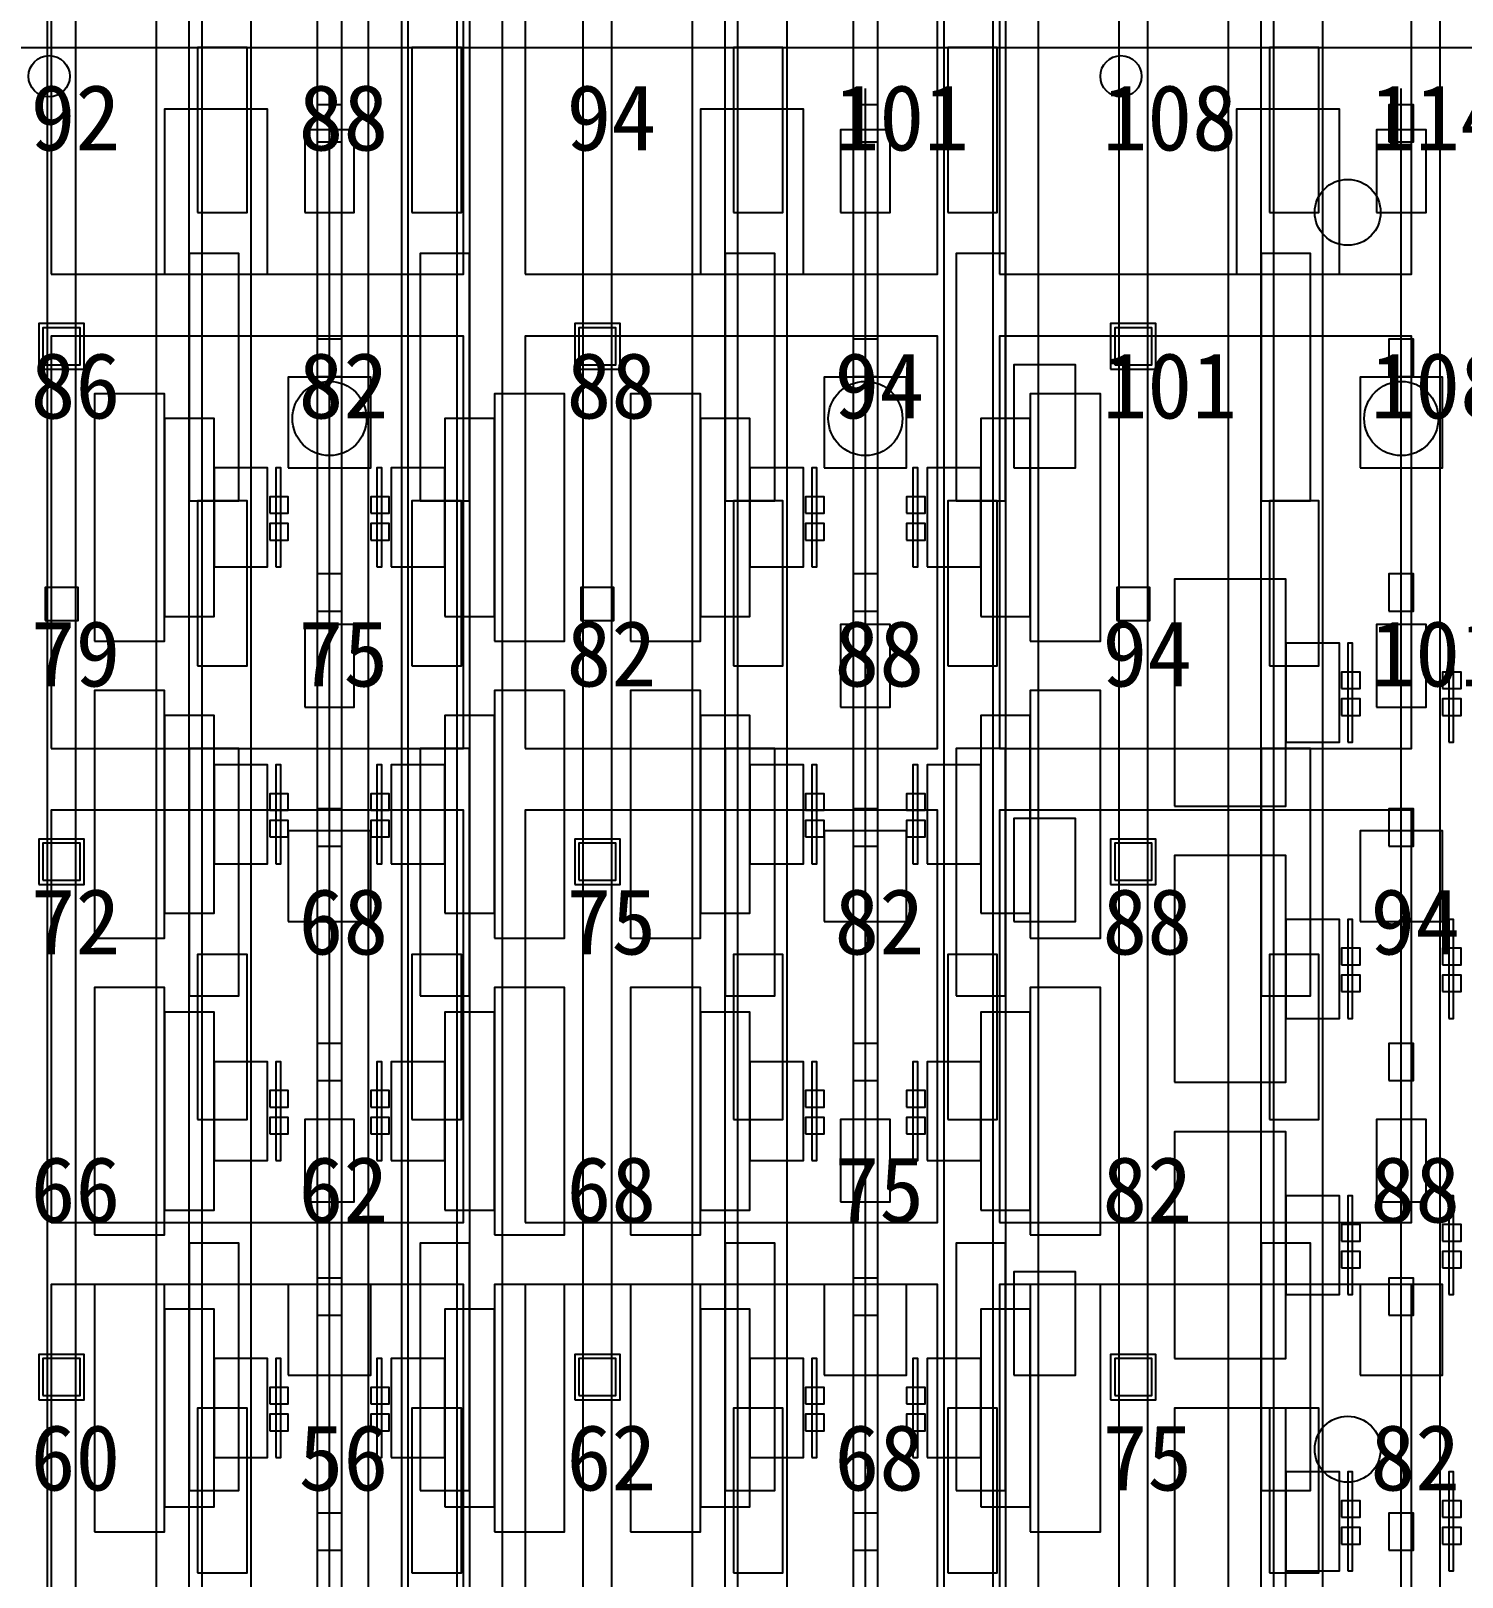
# Model space of a CAD drawing. Header units: metres. Extents: x -1640 to 1560, y -268 to 2338.
# Drawn here: x 171.01 to 205.72, y 1344.9 to 1382.4 of the extents above; entities that cross this region are included whole.
import ezdxf

# ---------------------------------------------------------------- set-up
doc = ezdxf.new("R2010")
doc.units = ezdxf.units.M
for name, color, linetype in [('1F_CHL', 4, 'Continuous'), ('1F_PUMP', 2, 'Continuous'), ('1F_SCR', 3, 'Continuous'), ('1F_STRUCT_COLUMN', 8, 'Continuous'), ('2F_CSF_LATERAL_RACK_CONCEPT', 9, 'Continuous'), ('2F_RFG', 5, 'Continuous'), ('2F_STRUCT_COLUMN', 8, 'Continuous'), ('2F_VMB', 6, 'Continuous'), ('3F_CLEANROOM_OVERHEAD_PIPE_DUCT_CONCEPT', 9, 'Continuous'), ('3F_CMP', 5, 'Continuous'), ('3F_EHS_EGRESS_DIST_M', 2, 'Continuous'), ('3F_EHS_EXTINGUISHER_HYDRANT_CABINET_CONCEPT', 1, 'Continuous'), ('3F_EHS_GAS_DETECTOR', 6, 'Continuous'), ('3F_EHS_SAFETY_SHOWER_EYEWASH_CONCEPT', 3, 'Continuous'), ('3F_ETCH', 2, 'Continuous'), ('3F_FOUP', 5, 'Continuous'), ('3F_OHT', 9, 'Continuous'), ('3F_OHTV', 1, 'Continuous'), ('3F_STK', 3, 'Continuous'), ('3F_STRUCT_COLUMN', 8, 'Continuous'), ('3F_TBAR', 6, 'Continuous'), ('4F_FFU', 1, 'Continuous'), ('4F_STRUCT_PLENUM_TRUSS_CONCEPT', 9, 'Continuous'), ('5F_CHL', 4, 'Continuous'), ('5F_PUMP', 2, 'Continuous'), ('5F_SCR', 3, 'Continuous'), ('5F_STRUCT_COLUMN', 8, 'Continuous'), ('6F_CSF_LATERAL_RACK_CONCEPT', 9, 'Continuous'), ('6F_RFG', 5, 'Continuous'), ('6F_STRUCT_COLUMN', 8, 'Continuous'), ('6F_VMB', 6, 'Continuous'), ('7F_CLEANROOM_OVERHEAD_PIPE_DUCT_CONCEPT', 9, 'Continuous'), ('7F_CMP', 5, 'Continuous'), ('7F_EHS_EGRESS_DIST_M', 2, 'Continuous'), ('7F_EHS_EXTINGUISHER_HYDRANT_CABINET_CONCEPT', 1, 'Continuous'), ('7F_EHS_GAS_DETECTOR', 6, 'Continuous'), ('7F_EHS_SAFETY_SHOWER_EYEWASH_CONCEPT', 3, 'Continuous'), ('7F_ETCH', 2, 'Continuous'), ('7F_FOUP', 5, 'Continuous'), ('7F_OHT', 9, 'Continuous'), ('7F_OHTV', 1, 'Continuous'), ('7F_STK', 3, 'Continuous'), ('7F_STRUCT_COLUMN', 8, 'Continuous'), ('7F_TBAR', 6, 'Continuous'), ('8F_FFU', 1, 'Continuous'), ('8F_STRUCT_PLENUM_TRUSS_CONCEPT', 9, 'Continuous'), ('EHS_TREATED_EXHAUST', 30, 'Continuous'), ('UTIL_PCW.R_CONCEPT', 1, 'Continuous'), ('UTIL_PCW.S_CONCEPT', 6, 'Continuous')]:
    doc.layers.add(name, color=color, linetype=linetype)

msp = doc.modelspace()

# ---------------------------------------------------------------- linework, layer by layer
at = {"layer": '1F_CHL'}
for points in [[(194.85, 1371.8), (196.35, 1371.8), (196.35, 1374.3), (194.85, 1374.3)], [(194.85, 1360.8), (196.35, 1360.8), (196.35, 1363.3), (194.85, 1363.3)], [(194.85, 1349.8), (196.35, 1349.8), (196.35, 1352.3), (194.85, 1352.3)]]:
    msp.add_lwpolyline(points, close=True, dxfattribs=at)
at = {"layer": '1F_PUMP'}
for points in [[(175.05, 1378), (176.25, 1378), (176.25, 1382), (175.05, 1382)], [(180.25, 1378), (181.45, 1378), (181.45, 1382), (180.25, 1382)], [(188.05, 1378), (189.25, 1378), (189.25, 1382), (188.05, 1382)], [(193.25, 1378), (194.45, 1378), (194.45, 1382), (193.25, 1382)], [(201.05, 1378), (202.25, 1378), (202.25, 1382), (201.05, 1382)], [(175.05, 1367), (176.25, 1367), (176.25, 1371), (175.05, 1371)], [(180.25, 1367), (181.45, 1367), (181.45, 1371), (180.25, 1371)], [(188.05, 1367), (189.25, 1367), (189.25, 1371), (188.05, 1371)], [(193.25, 1367), (194.45, 1367), (194.45, 1371), (193.25, 1371)], [(201.05, 1367), (202.25, 1367), (202.25, 1371), (201.05, 1371)], [(175.05, 1356), (176.25, 1356), (176.25, 1360), (175.05, 1360)], [(180.25, 1356), (181.45, 1356), (181.45, 1360), (180.25, 1360)], [(188.05, 1356), (189.25, 1356), (189.25, 1360), (188.05, 1360)], [(193.25, 1356), (194.45, 1356), (194.45, 1360), (193.25, 1360)], [(201.05, 1356), (202.25, 1356), (202.25, 1360), (201.05, 1360)], [(175.05, 1345), (176.25, 1345), (176.25, 1349), (175.05, 1349)], [(180.25, 1345), (181.45, 1345), (181.45, 1349), (180.25, 1349)], [(188.05, 1345), (189.25, 1345), (189.25, 1349), (188.05, 1349)], [(193.25, 1345), (194.45, 1345), (194.45, 1349), (193.25, 1349)], [(201.05, 1345), (202.25, 1345), (202.25, 1349), (201.05, 1349)]]:
    msp.add_lwpolyline(points, close=True, dxfattribs=at)
at = {"layer": '1F_SCR'}
for points in [[(177.25, 1371.8), (179.25, 1371.8), (179.25, 1374), (177.25, 1374)], [(190.25, 1371.8), (192.25, 1371.8), (192.25, 1374), (190.25, 1374)], [(203.25, 1371.8), (205.25, 1371.8), (205.25, 1374), (203.25, 1374)], [(177.25, 1360.8), (179.25, 1360.8), (179.25, 1363), (177.25, 1363)], [(190.25, 1360.8), (192.25, 1360.8), (192.25, 1363), (190.25, 1363)], [(203.25, 1360.8), (205.25, 1360.8), (205.25, 1363), (203.25, 1363)], [(177.25, 1349.8), (179.25, 1349.8), (179.25, 1352), (177.25, 1352)], [(190.25, 1349.8), (192.25, 1349.8), (192.25, 1352), (190.25, 1352)], [(203.25, 1349.8), (205.25, 1349.8), (205.25, 1352), (203.25, 1352)]]:
    msp.add_lwpolyline(points, close=True, dxfattribs=at)
at = {"layer": '1F_STRUCT_COLUMN'}
for points in [[(171.2, 1374.2), (172.3, 1374.2), (172.3, 1375.3), (171.2, 1375.3)], [(184.2, 1374.2), (185.3, 1374.2), (185.3, 1375.3), (184.2, 1375.3)], [(197.2, 1374.2), (198.3, 1374.2), (198.3, 1375.3), (197.2, 1375.3)], [(171.2, 1361.7), (172.3, 1361.7), (172.3, 1362.8), (171.2, 1362.8)], [(184.2, 1361.7), (185.3, 1361.7), (185.3, 1362.8), (184.2, 1362.8)], [(197.2, 1361.7), (198.3, 1361.7), (198.3, 1362.8), (197.2, 1362.8)], [(171.2, 1349.2), (172.3, 1349.2), (172.3, 1350.3), (171.2, 1350.3)], [(184.2, 1349.2), (185.3, 1349.2), (185.3, 1350.3), (184.2, 1350.3)], [(197.2, 1349.2), (198.3, 1349.2), (198.3, 1350.3), (197.2, 1350.3)]]:
    msp.add_lwpolyline(points, close=True, dxfattribs=at)
at = {"layer": '2F_CSF_LATERAL_RACK_CONCEPT'}
for points in [[(174.05, 1310), (174.85, 1310), (174.85, 1460), (174.05, 1460)], [(181.65, 1310), (182.45, 1310), (182.45, 1460), (181.65, 1460)], [(187.05, 1310), (187.85, 1310), (187.85, 1460), (187.05, 1460)], [(194.65, 1310), (195.45, 1310), (195.45, 1460), (194.65, 1460)], [(200.05, 1310), (200.85, 1310), (200.85, 1460), (200.05, 1460)]]:
    msp.add_lwpolyline(points, close=True, dxfattribs=at)
at = {"layer": '2F_RFG'}
for points in [[(174.85, 1371), (176.05, 1371), (176.05, 1377), (174.85, 1377)], [(180.45, 1371), (181.65, 1371), (181.65, 1377), (180.45, 1377)], [(187.85, 1371), (189.05, 1371), (189.05, 1377), (187.85, 1377)], [(193.45, 1371), (194.65, 1371), (194.65, 1377), (193.45, 1377)], [(200.85, 1371), (202.05, 1371), (202.05, 1377), (200.85, 1377)], [(174.85, 1359), (176.05, 1359), (176.05, 1365), (174.85, 1365)], [(180.45, 1359), (181.65, 1359), (181.65, 1365), (180.45, 1365)], [(187.85, 1359), (189.05, 1359), (189.05, 1365), (187.85, 1365)], [(193.45, 1359), (194.65, 1359), (194.65, 1365), (193.45, 1365)], [(200.85, 1359), (202.05, 1359), (202.05, 1365), (200.85, 1365)], [(174.85, 1347), (176.05, 1347), (176.05, 1353), (174.85, 1353)], [(180.45, 1347), (181.65, 1347), (181.65, 1353), (180.45, 1353)], [(187.85, 1347), (189.05, 1347), (189.05, 1353), (187.85, 1353)], [(193.45, 1347), (194.65, 1347), (194.65, 1353), (193.45, 1353)], [(200.85, 1347), (202.05, 1347), (202.05, 1353), (200.85, 1353)]]:
    msp.add_lwpolyline(points, close=True, dxfattribs=at)
at = {"layer": '2F_STRUCT_COLUMN'}
for points in [[(171.3, 1374.3), (172.2, 1374.3), (172.2, 1375.2), (171.3, 1375.2)], [(184.3, 1374.3), (185.2, 1374.3), (185.2, 1375.2), (184.3, 1375.2)], [(197.3, 1374.3), (198.2, 1374.3), (198.2, 1375.2), (197.3, 1375.2)], [(171.3, 1361.8), (172.2, 1361.8), (172.2, 1362.7), (171.3, 1362.7)], [(184.3, 1361.8), (185.2, 1361.8), (185.2, 1362.7), (184.3, 1362.7)], [(197.3, 1361.8), (198.2, 1361.8), (198.2, 1362.7), (197.3, 1362.7)], [(171.3, 1349.3), (172.2, 1349.3), (172.2, 1350.2), (171.3, 1350.2)], [(184.3, 1349.3), (185.2, 1349.3), (185.2, 1350.2), (184.3, 1350.2)], [(197.3, 1349.3), (198.2, 1349.3), (198.2, 1350.2), (197.3, 1350.2)]]:
    msp.add_lwpolyline(points, close=True, dxfattribs=at)
at = {"layer": '2F_VMB'}
for points in [[(177.65, 1378), (178.85, 1378), (178.85, 1380), (177.65, 1380)], [(190.65, 1378), (191.85, 1378), (191.85, 1380), (190.65, 1380)], [(203.65, 1378), (204.85, 1378), (204.85, 1380), (203.65, 1380)], [(177.65, 1366), (178.85, 1366), (178.85, 1368), (177.65, 1368)], [(190.65, 1366), (191.85, 1366), (191.85, 1368), (190.65, 1368)], [(203.65, 1366), (204.85, 1366), (204.85, 1368), (203.65, 1368)], [(177.65, 1354), (178.85, 1354), (178.85, 1356), (177.65, 1356)], [(190.65, 1354), (191.85, 1354), (191.85, 1356), (190.65, 1356)], [(203.65, 1354), (204.85, 1354), (204.85, 1356), (203.65, 1356)]]:
    msp.add_lwpolyline(points, close=True, dxfattribs=at)
at = {"layer": '3F_CLEANROOM_OVERHEAD_PIPE_DUCT_CONCEPT'}
for points in [[(175.15, 1309), (176.35, 1309), (176.35, 1461), (175.15, 1461)], [(180.15, 1309), (181.35, 1309), (181.35, 1461), (180.15, 1461)], [(188.15, 1309), (189.35, 1309), (189.35, 1461), (188.15, 1461)], [(193.15, 1309), (194.35, 1309), (194.35, 1461), (193.15, 1461)], [(201.15, 1309), (202.35, 1309), (202.35, 1461), (201.15, 1461)]]:
    msp.add_lwpolyline(points, close=True, dxfattribs=at)
at = {"layer": '3F_CMP'}
for points in [[(198.75, 1363.6), (201.45, 1363.6), (201.45, 1369.1), (198.75, 1369.1)], [(201.45, 1365.15), (202.75, 1365.15), (202.75, 1367.55), (201.45, 1367.55)], [(198.75, 1356.9), (201.45, 1356.9), (201.45, 1362.4), (198.75, 1362.4)], [(201.45, 1358.45), (202.75, 1358.45), (202.75, 1360.85), (201.45, 1360.85)], [(198.75, 1350.2), (201.45, 1350.2), (201.45, 1355.7), (198.75, 1355.7)], [(201.45, 1351.75), (202.75, 1351.75), (202.75, 1354.15), (201.45, 1354.15)], [(198.75, 1343.5), (201.45, 1343.5), (201.45, 1349), (198.75, 1349)], [(201.45, 1345.05), (202.75, 1345.05), (202.75, 1347.45), (201.45, 1347.45)]]:
    msp.add_lwpolyline(points, close=True, dxfattribs=at)
at = {"layer": '3F_EHS_EXTINGUISHER_HYDRANT_CABINET_CONCEPT'}
for centre in [(171.45, 1381.3), (197.45, 1381.3)]:
    msp.add_circle(centre, 0.5, dxfattribs=at)
at = {"layer": '3F_EHS_GAS_DETECTOR'}
for centre in [(178.25, 1373), (191.25, 1373), (204.25, 1373)]:
    msp.add_circle(centre, 0.9, dxfattribs=at)
at = {"layer": '3F_EHS_SAFETY_SHOWER_EYEWASH_CONCEPT'}
for centre in [(202.95, 1378), (202.95, 1348)]:
    msp.add_circle(centre, 0.8, dxfattribs=at)
at = {"layer": '3F_ETCH'}
for points in [[(172.55, 1367.6), (174.25, 1367.6), (174.25, 1373.6), (172.55, 1373.6)], [(182.25, 1367.6), (183.95, 1367.6), (183.95, 1373.6), (182.25, 1373.6)], [(185.55, 1367.6), (187.25, 1367.6), (187.25, 1373.6), (185.55, 1373.6)], [(195.25, 1367.6), (196.95, 1367.6), (196.95, 1373.6), (195.25, 1373.6)], [(174.25, 1368.2), (175.45, 1368.2), (175.45, 1373), (174.25, 1373)], [(181.05, 1368.2), (182.25, 1368.2), (182.25, 1373), (181.05, 1373)], [(187.25, 1368.2), (188.45, 1368.2), (188.45, 1373), (187.25, 1373)], [(194.05, 1368.2), (195.25, 1368.2), (195.25, 1373), (194.05, 1373)], [(175.45, 1369.4), (176.75, 1369.4), (176.75, 1371.8), (175.45, 1371.8)], [(179.75, 1369.4), (181.05, 1369.4), (181.05, 1371.8), (179.75, 1371.8)], [(188.45, 1369.4), (189.75, 1369.4), (189.75, 1371.8), (188.45, 1371.8)], [(192.75, 1369.4), (194.05, 1369.4), (194.05, 1371.8), (192.75, 1371.8)], [(172.55, 1360.4), (174.25, 1360.4), (174.25, 1366.4), (172.55, 1366.4)], [(182.25, 1360.4), (183.95, 1360.4), (183.95, 1366.4), (182.25, 1366.4)], [(185.55, 1360.4), (187.25, 1360.4), (187.25, 1366.4), (185.55, 1366.4)], [(195.25, 1360.4), (196.95, 1360.4), (196.95, 1366.4), (195.25, 1366.4)], [(174.25, 1361), (175.45, 1361), (175.45, 1365.8), (174.25, 1365.8)], [(181.05, 1361), (182.25, 1361), (182.25, 1365.8), (181.05, 1365.8)], [(187.25, 1361), (188.45, 1361), (188.45, 1365.8), (187.25, 1365.8)], [(194.05, 1361), (195.25, 1361), (195.25, 1365.8), (194.05, 1365.8)], [(175.45, 1362.2), (176.75, 1362.2), (176.75, 1364.6), (175.45, 1364.6)], [(179.75, 1362.2), (181.05, 1362.2), (181.05, 1364.6), (179.75, 1364.6)], [(188.45, 1362.2), (189.75, 1362.2), (189.75, 1364.6), (188.45, 1364.6)], [(192.75, 1362.2), (194.05, 1362.2), (194.05, 1364.6), (192.75, 1364.6)], [(172.55, 1353.2), (174.25, 1353.2), (174.25, 1359.2), (172.55, 1359.2)], [(182.25, 1353.2), (183.95, 1353.2), (183.95, 1359.2), (182.25, 1359.2)], [(185.55, 1353.2), (187.25, 1353.2), (187.25, 1359.2), (185.55, 1359.2)], [(195.25, 1353.2), (196.95, 1353.2), (196.95, 1359.2), (195.25, 1359.2)], [(174.25, 1353.8), (175.45, 1353.8), (175.45, 1358.6), (174.25, 1358.6)], [(181.05, 1353.8), (182.25, 1353.8), (182.25, 1358.6), (181.05, 1358.6)], [(187.25, 1353.8), (188.45, 1353.8), (188.45, 1358.6), (187.25, 1358.6)], [(194.05, 1353.8), (195.25, 1353.8), (195.25, 1358.6), (194.05, 1358.6)], [(175.45, 1355), (176.75, 1355), (176.75, 1357.4), (175.45, 1357.4)], [(179.75, 1355), (181.05, 1355), (181.05, 1357.4), (179.75, 1357.4)], [(188.45, 1355), (189.75, 1355), (189.75, 1357.4), (188.45, 1357.4)], [(192.75, 1355), (194.05, 1355), (194.05, 1357.4), (192.75, 1357.4)], [(172.55, 1346), (174.25, 1346), (174.25, 1352), (172.55, 1352)], [(182.25, 1346), (183.95, 1346), (183.95, 1352), (182.25, 1352)], [(185.55, 1346), (187.25, 1346), (187.25, 1352), (185.55, 1352)], [(195.25, 1346), (196.95, 1346), (196.95, 1352), (195.25, 1352)], [(174.25, 1346.6), (175.45, 1346.6), (175.45, 1351.4), (174.25, 1351.4)], [(181.05, 1346.6), (182.25, 1346.6), (182.25, 1351.4), (181.05, 1351.4)], [(187.25, 1346.6), (188.45, 1346.6), (188.45, 1351.4), (187.25, 1351.4)], [(194.05, 1346.6), (195.25, 1346.6), (195.25, 1351.4), (194.05, 1351.4)], [(175.45, 1347.8), (176.75, 1347.8), (176.75, 1350.2), (175.45, 1350.2)], [(179.75, 1347.8), (181.05, 1347.8), (181.05, 1350.2), (179.75, 1350.2)], [(188.45, 1347.8), (189.75, 1347.8), (189.75, 1350.2), (188.45, 1350.2)], [(192.75, 1347.8), (194.05, 1347.8), (194.05, 1350.2), (192.75, 1350.2)]]:
    msp.add_lwpolyline(points, close=True, dxfattribs=at)
at = {"layer": '3F_FOUP'}
for points in [[(176.8, 1370.7), (177.25, 1370.7), (177.25, 1371.1), (176.8, 1371.1)], [(179.25, 1370.7), (179.7, 1370.7), (179.7, 1371.1), (179.25, 1371.1)], [(189.8, 1370.7), (190.25, 1370.7), (190.25, 1371.1), (189.8, 1371.1)], [(192.25, 1370.7), (192.7, 1370.7), (192.7, 1371.1), (192.25, 1371.1)], [(176.8, 1370.05), (177.25, 1370.05), (177.25, 1370.45), (176.8, 1370.45)], [(179.25, 1370.05), (179.7, 1370.05), (179.7, 1370.45), (179.25, 1370.45)], [(189.8, 1370.05), (190.25, 1370.05), (190.25, 1370.45), (189.8, 1370.45)], [(192.25, 1370.05), (192.7, 1370.05), (192.7, 1370.45), (192.25, 1370.45)], [(202.8, 1366.45), (203.25, 1366.45), (203.25, 1366.85), (202.8, 1366.85)], [(205.25, 1366.45), (205.7, 1366.45), (205.7, 1366.85), (205.25, 1366.85)], [(202.8, 1365.8), (203.25, 1365.8), (203.25, 1366.2), (202.8, 1366.2)], [(205.25, 1365.8), (205.7, 1365.8), (205.7, 1366.2), (205.25, 1366.2)], [(176.8, 1363.5), (177.25, 1363.5), (177.25, 1363.9), (176.8, 1363.9)], [(179.25, 1363.5), (179.7, 1363.5), (179.7, 1363.9), (179.25, 1363.9)], [(189.8, 1363.5), (190.25, 1363.5), (190.25, 1363.9), (189.8, 1363.9)], [(192.25, 1363.5), (192.7, 1363.5), (192.7, 1363.9), (192.25, 1363.9)], [(176.8, 1362.85), (177.25, 1362.85), (177.25, 1363.25), (176.8, 1363.25)], [(179.25, 1362.85), (179.7, 1362.85), (179.7, 1363.25), (179.25, 1363.25)], [(189.8, 1362.85), (190.25, 1362.85), (190.25, 1363.25), (189.8, 1363.25)], [(192.25, 1362.85), (192.7, 1362.85), (192.7, 1363.25), (192.25, 1363.25)], [(202.8, 1359.75), (203.25, 1359.75), (203.25, 1360.15), (202.8, 1360.15)], [(205.25, 1359.75), (205.7, 1359.75), (205.7, 1360.15), (205.25, 1360.15)], [(202.8, 1359.1), (203.25, 1359.1), (203.25, 1359.5), (202.8, 1359.5)], [(205.25, 1359.1), (205.7, 1359.1), (205.7, 1359.5), (205.25, 1359.5)], [(176.8, 1356.3), (177.25, 1356.3), (177.25, 1356.7), (176.8, 1356.7)], [(179.25, 1356.3), (179.7, 1356.3), (179.7, 1356.7), (179.25, 1356.7)], [(189.8, 1356.3), (190.25, 1356.3), (190.25, 1356.7), (189.8, 1356.7)], [(192.25, 1356.3), (192.7, 1356.3), (192.7, 1356.7), (192.25, 1356.7)], [(176.8, 1355.65), (177.25, 1355.65), (177.25, 1356.05), (176.8, 1356.05)], [(179.25, 1355.65), (179.7, 1355.65), (179.7, 1356.05), (179.25, 1356.05)], [(189.8, 1355.65), (190.25, 1355.65), (190.25, 1356.05), (189.8, 1356.05)], [(192.25, 1355.65), (192.7, 1355.65), (192.7, 1356.05), (192.25, 1356.05)], [(202.8, 1353.05), (203.25, 1353.05), (203.25, 1353.45), (202.8, 1353.45)], [(205.25, 1353.05), (205.7, 1353.05), (205.7, 1353.45), (205.25, 1353.45)], [(202.8, 1352.4), (203.25, 1352.4), (203.25, 1352.8), (202.8, 1352.8)], [(205.25, 1352.4), (205.7, 1352.4), (205.7, 1352.8), (205.25, 1352.8)], [(176.8, 1349.1), (177.25, 1349.1), (177.25, 1349.5), (176.8, 1349.5)], [(179.25, 1349.1), (179.7, 1349.1), (179.7, 1349.5), (179.25, 1349.5)], [(189.8, 1349.1), (190.25, 1349.1), (190.25, 1349.5), (189.8, 1349.5)], [(192.25, 1349.1), (192.7, 1349.1), (192.7, 1349.5), (192.25, 1349.5)], [(176.8, 1348.45), (177.25, 1348.45), (177.25, 1348.85), (176.8, 1348.85)], [(179.25, 1348.45), (179.7, 1348.45), (179.7, 1348.85), (179.25, 1348.85)], [(189.8, 1348.45), (190.25, 1348.45), (190.25, 1348.85), (189.8, 1348.85)], [(192.25, 1348.45), (192.7, 1348.45), (192.7, 1348.85), (192.25, 1348.85)], [(202.8, 1346.35), (203.25, 1346.35), (203.25, 1346.75), (202.8, 1346.75)], [(205.25, 1346.35), (205.7, 1346.35), (205.7, 1346.75), (205.25, 1346.75)], [(202.8, 1345.7), (203.25, 1345.7), (203.25, 1346.1), (202.8, 1346.1)], [(205.25, 1345.7), (205.7, 1345.7), (205.7, 1346.1), (205.25, 1346.1)]]:
    msp.add_lwpolyline(points, close=True, dxfattribs=at)
at = {"layer": '3F_OHT'}
for p, q in [((178.25, 1309), (178.25, 1381)), ((191.25, 1309), (191.25, 1381)), ((204.25, 1309), (204.25, 1381))]:
    msp.add_line(p, q, dxfattribs=at)
at = {"layer": '3F_OHTV'}
for points in [[(177.95, 1379.71), (178.55, 1379.71), (178.55, 1380.61), (177.95, 1380.61)], [(190.95, 1379.71), (191.55, 1379.71), (191.55, 1380.61), (190.95, 1380.61)], [(203.95, 1379.71), (204.55, 1379.71), (204.55, 1380.61), (203.95, 1380.61)], [(177.95, 1374.02), (178.55, 1374.02), (178.55, 1374.92), (177.95, 1374.92)], [(190.95, 1374.02), (191.55, 1374.02), (191.55, 1374.92), (190.95, 1374.92)], [(203.95, 1374.02), (204.55, 1374.02), (204.55, 1374.92), (203.95, 1374.92)], [(177.95, 1368.33), (178.55, 1368.33), (178.55, 1369.23), (177.95, 1369.23)], [(190.95, 1368.33), (191.55, 1368.33), (191.55, 1369.23), (190.95, 1369.23)], [(203.95, 1368.33), (204.55, 1368.33), (204.55, 1369.23), (203.95, 1369.23)], [(177.95, 1362.63), (178.55, 1362.63), (178.55, 1363.53), (177.95, 1363.53)], [(190.95, 1362.63), (191.55, 1362.63), (191.55, 1363.53), (190.95, 1363.53)], [(203.95, 1362.63), (204.55, 1362.63), (204.55, 1363.53), (203.95, 1363.53)], [(177.95, 1356.94), (178.55, 1356.94), (178.55, 1357.84), (177.95, 1357.84)], [(190.95, 1356.94), (191.55, 1356.94), (191.55, 1357.84), (190.95, 1357.84)], [(203.95, 1356.94), (204.55, 1356.94), (204.55, 1357.84), (203.95, 1357.84)], [(177.95, 1351.25), (178.55, 1351.25), (178.55, 1352.15), (177.95, 1352.15)], [(190.95, 1351.25), (191.55, 1351.25), (191.55, 1352.15), (190.95, 1352.15)], [(203.95, 1351.25), (204.55, 1351.25), (204.55, 1352.15), (203.95, 1352.15)], [(177.95, 1345.55), (178.55, 1345.55), (178.55, 1346.45), (177.95, 1346.45)], [(190.95, 1345.55), (191.55, 1345.55), (191.55, 1346.45), (190.95, 1346.45)], [(203.95, 1345.55), (204.55, 1345.55), (204.55, 1346.45), (203.95, 1346.45)]]:
    msp.add_lwpolyline(points, close=True, dxfattribs=at)
at = {"layer": '3F_STK'}
for points in [[(174.25, 1376.5), (176.75, 1376.5), (176.75, 1380.5), (174.25, 1380.5)], [(187.25, 1376.5), (189.75, 1376.5), (189.75, 1380.5), (187.25, 1380.5)], [(200.25, 1376.5), (202.75, 1376.5), (202.75, 1380.5), (200.25, 1380.5)]]:
    msp.add_lwpolyline(points, close=True, dxfattribs=at)
at = {"layer": '3F_STRUCT_COLUMN'}
for points in [[(171.35, 1368.1), (172.15, 1368.1), (172.15, 1368.9), (171.35, 1368.9)], [(184.35, 1368.1), (185.15, 1368.1), (185.15, 1368.9), (184.35, 1368.9)], [(197.35, 1368.1), (198.15, 1368.1), (198.15, 1368.9), (197.35, 1368.9)]]:
    msp.add_lwpolyline(points, close=True, dxfattribs=at)
at = {"layer": '3F_TBAR'}
for points in [[(176.95, 1369.4), (177.07, 1369.4), (177.07, 1371.8), (176.95, 1371.8)], [(179.4, 1369.4), (179.52, 1369.4), (179.52, 1371.8), (179.4, 1371.8)], [(189.95, 1369.4), (190.07, 1369.4), (190.07, 1371.8), (189.95, 1371.8)], [(192.4, 1369.4), (192.52, 1369.4), (192.52, 1371.8), (192.4, 1371.8)], [(202.95, 1365.15), (203.07, 1365.15), (203.07, 1367.55), (202.95, 1367.55)], [(205.4, 1365.15), (205.52, 1365.15), (205.52, 1367.55), (205.4, 1367.55)], [(176.95, 1362.2), (177.07, 1362.2), (177.07, 1364.6), (176.95, 1364.6)], [(179.4, 1362.2), (179.52, 1362.2), (179.52, 1364.6), (179.4, 1364.6)], [(189.95, 1362.2), (190.07, 1362.2), (190.07, 1364.6), (189.95, 1364.6)], [(192.4, 1362.2), (192.52, 1362.2), (192.52, 1364.6), (192.4, 1364.6)], [(202.95, 1358.45), (203.07, 1358.45), (203.07, 1360.85), (202.95, 1360.85)], [(205.4, 1358.45), (205.52, 1358.45), (205.52, 1360.85), (205.4, 1360.85)], [(176.95, 1355), (177.07, 1355), (177.07, 1357.4), (176.95, 1357.4)], [(179.4, 1355), (179.52, 1355), (179.52, 1357.4), (179.4, 1357.4)], [(189.95, 1355), (190.07, 1355), (190.07, 1357.4), (189.95, 1357.4)], [(192.4, 1355), (192.52, 1355), (192.52, 1357.4), (192.4, 1357.4)], [(202.95, 1351.75), (203.07, 1351.75), (203.07, 1354.15), (202.95, 1354.15)], [(205.4, 1351.75), (205.52, 1351.75), (205.52, 1354.15), (205.4, 1354.15)], [(176.95, 1347.8), (177.07, 1347.8), (177.07, 1350.2), (176.95, 1350.2)], [(179.4, 1347.8), (179.52, 1347.8), (179.52, 1350.2), (179.4, 1350.2)], [(189.95, 1347.8), (190.07, 1347.8), (190.07, 1350.2), (189.95, 1350.2)], [(192.4, 1347.8), (192.52, 1347.8), (192.52, 1350.2), (192.4, 1350.2)], [(202.95, 1345.05), (203.07, 1345.05), (203.07, 1347.45), (202.95, 1347.45)], [(205.4, 1345.05), (205.52, 1345.05), (205.52, 1347.45), (205.4, 1347.45)]]:
    msp.add_lwpolyline(points, close=True, dxfattribs=at)
at = {"layer": '4F_FFU'}
for points in [[(171.5, 1376.5), (181.5, 1376.5), (181.5, 1386.5), (171.5, 1386.5)], [(183, 1376.5), (193, 1376.5), (193, 1386.5), (183, 1386.5)], [(194.5, 1376.5), (204.5, 1376.5), (204.5, 1386.5), (194.5, 1386.5)], [(171.5, 1365), (181.5, 1365), (181.5, 1375), (171.5, 1375)], [(183, 1365), (193, 1365), (193, 1375), (183, 1375)], [(194.5, 1365), (204.5, 1365), (204.5, 1375), (194.5, 1375)], [(171.5, 1353.5), (181.5, 1353.5), (181.5, 1363.5), (171.5, 1363.5)], [(183, 1353.5), (193, 1353.5), (193, 1363.5), (183, 1363.5)], [(194.5, 1353.5), (204.5, 1353.5), (204.5, 1363.5), (194.5, 1363.5)], [(171.5, 1342), (181.5, 1342), (181.5, 1352), (171.5, 1352)], [(183, 1342), (193, 1342), (193, 1352), (183, 1352)], [(194.5, 1342), (204.5, 1342), (204.5, 1352), (194.5, 1352)]]:
    msp.add_lwpolyline(points, close=True, dxfattribs=at)
at = {"layer": '4F_STRUCT_PLENUM_TRUSS_CONCEPT'}
for points in [[(171.4, 1306), (172.1, 1306), (172.1, 1464), (171.4, 1464)], [(184.4, 1306), (185.1, 1306), (185.1, 1464), (184.4, 1464)], [(197.4, 1306), (198.1, 1306), (198.1, 1464), (197.4, 1464)]]:
    msp.add_lwpolyline(points, close=True, dxfattribs=at)
at = {"layer": '5F_CHL'}
for points in [[(194.85, 1371.8), (196.35, 1371.8), (196.35, 1374.3), (194.85, 1374.3)], [(194.85, 1360.8), (196.35, 1360.8), (196.35, 1363.3), (194.85, 1363.3)], [(194.85, 1349.8), (196.35, 1349.8), (196.35, 1352.3), (194.85, 1352.3)]]:
    msp.add_lwpolyline(points, close=True, dxfattribs=at)
at = {"layer": '5F_PUMP'}
for points in [[(175.05, 1378), (176.25, 1378), (176.25, 1382), (175.05, 1382)], [(180.25, 1378), (181.45, 1378), (181.45, 1382), (180.25, 1382)], [(188.05, 1378), (189.25, 1378), (189.25, 1382), (188.05, 1382)], [(193.25, 1378), (194.45, 1378), (194.45, 1382), (193.25, 1382)], [(201.05, 1378), (202.25, 1378), (202.25, 1382), (201.05, 1382)], [(175.05, 1367), (176.25, 1367), (176.25, 1371), (175.05, 1371)], [(180.25, 1367), (181.45, 1367), (181.45, 1371), (180.25, 1371)], [(188.05, 1367), (189.25, 1367), (189.25, 1371), (188.05, 1371)], [(193.25, 1367), (194.45, 1367), (194.45, 1371), (193.25, 1371)], [(201.05, 1367), (202.25, 1367), (202.25, 1371), (201.05, 1371)], [(175.05, 1356), (176.25, 1356), (176.25, 1360), (175.05, 1360)], [(180.25, 1356), (181.45, 1356), (181.45, 1360), (180.25, 1360)], [(188.05, 1356), (189.25, 1356), (189.25, 1360), (188.05, 1360)], [(193.25, 1356), (194.45, 1356), (194.45, 1360), (193.25, 1360)], [(201.05, 1356), (202.25, 1356), (202.25, 1360), (201.05, 1360)], [(175.05, 1345), (176.25, 1345), (176.25, 1349), (175.05, 1349)], [(180.25, 1345), (181.45, 1345), (181.45, 1349), (180.25, 1349)], [(188.05, 1345), (189.25, 1345), (189.25, 1349), (188.05, 1349)], [(193.25, 1345), (194.45, 1345), (194.45, 1349), (193.25, 1349)], [(201.05, 1345), (202.25, 1345), (202.25, 1349), (201.05, 1349)]]:
    msp.add_lwpolyline(points, close=True, dxfattribs=at)
at = {"layer": '5F_SCR'}
for points in [[(177.25, 1371.8), (179.25, 1371.8), (179.25, 1374), (177.25, 1374)], [(190.25, 1371.8), (192.25, 1371.8), (192.25, 1374), (190.25, 1374)], [(203.25, 1371.8), (205.25, 1371.8), (205.25, 1374), (203.25, 1374)], [(177.25, 1360.8), (179.25, 1360.8), (179.25, 1363), (177.25, 1363)], [(190.25, 1360.8), (192.25, 1360.8), (192.25, 1363), (190.25, 1363)], [(203.25, 1360.8), (205.25, 1360.8), (205.25, 1363), (203.25, 1363)], [(177.25, 1349.8), (179.25, 1349.8), (179.25, 1352), (177.25, 1352)], [(190.25, 1349.8), (192.25, 1349.8), (192.25, 1352), (190.25, 1352)], [(203.25, 1349.8), (205.25, 1349.8), (205.25, 1352), (203.25, 1352)]]:
    msp.add_lwpolyline(points, close=True, dxfattribs=at)
at = {"layer": '5F_STRUCT_COLUMN'}
for points in [[(171.2, 1374.2), (172.3, 1374.2), (172.3, 1375.3), (171.2, 1375.3)], [(184.2, 1374.2), (185.3, 1374.2), (185.3, 1375.3), (184.2, 1375.3)], [(197.2, 1374.2), (198.3, 1374.2), (198.3, 1375.3), (197.2, 1375.3)], [(171.2, 1361.7), (172.3, 1361.7), (172.3, 1362.8), (171.2, 1362.8)], [(184.2, 1361.7), (185.3, 1361.7), (185.3, 1362.8), (184.2, 1362.8)], [(197.2, 1361.7), (198.3, 1361.7), (198.3, 1362.8), (197.2, 1362.8)], [(171.2, 1349.2), (172.3, 1349.2), (172.3, 1350.3), (171.2, 1350.3)], [(184.2, 1349.2), (185.3, 1349.2), (185.3, 1350.3), (184.2, 1350.3)], [(197.2, 1349.2), (198.3, 1349.2), (198.3, 1350.3), (197.2, 1350.3)]]:
    msp.add_lwpolyline(points, close=True, dxfattribs=at)
at = {"layer": '6F_CSF_LATERAL_RACK_CONCEPT'}
for points in [[(174.05, 1310), (174.85, 1310), (174.85, 1460), (174.05, 1460)], [(181.65, 1310), (182.45, 1310), (182.45, 1460), (181.65, 1460)], [(187.05, 1310), (187.85, 1310), (187.85, 1460), (187.05, 1460)], [(194.65, 1310), (195.45, 1310), (195.45, 1460), (194.65, 1460)], [(200.05, 1310), (200.85, 1310), (200.85, 1460), (200.05, 1460)]]:
    msp.add_lwpolyline(points, close=True, dxfattribs=at)
at = {"layer": '6F_RFG'}
for points in [[(174.85, 1371), (176.05, 1371), (176.05, 1377), (174.85, 1377)], [(180.45, 1371), (181.65, 1371), (181.65, 1377), (180.45, 1377)], [(187.85, 1371), (189.05, 1371), (189.05, 1377), (187.85, 1377)], [(193.45, 1371), (194.65, 1371), (194.65, 1377), (193.45, 1377)], [(200.85, 1371), (202.05, 1371), (202.05, 1377), (200.85, 1377)], [(174.85, 1359), (176.05, 1359), (176.05, 1365), (174.85, 1365)], [(180.45, 1359), (181.65, 1359), (181.65, 1365), (180.45, 1365)], [(187.85, 1359), (189.05, 1359), (189.05, 1365), (187.85, 1365)], [(193.45, 1359), (194.65, 1359), (194.65, 1365), (193.45, 1365)], [(200.85, 1359), (202.05, 1359), (202.05, 1365), (200.85, 1365)], [(174.85, 1347), (176.05, 1347), (176.05, 1353), (174.85, 1353)], [(180.45, 1347), (181.65, 1347), (181.65, 1353), (180.45, 1353)], [(187.85, 1347), (189.05, 1347), (189.05, 1353), (187.85, 1353)], [(193.45, 1347), (194.65, 1347), (194.65, 1353), (193.45, 1353)], [(200.85, 1347), (202.05, 1347), (202.05, 1353), (200.85, 1353)]]:
    msp.add_lwpolyline(points, close=True, dxfattribs=at)
at = {"layer": '6F_STRUCT_COLUMN'}
for points in [[(171.3, 1374.3), (172.2, 1374.3), (172.2, 1375.2), (171.3, 1375.2)], [(184.3, 1374.3), (185.2, 1374.3), (185.2, 1375.2), (184.3, 1375.2)], [(197.3, 1374.3), (198.2, 1374.3), (198.2, 1375.2), (197.3, 1375.2)], [(171.3, 1361.8), (172.2, 1361.8), (172.2, 1362.7), (171.3, 1362.7)], [(184.3, 1361.8), (185.2, 1361.8), (185.2, 1362.7), (184.3, 1362.7)], [(197.3, 1361.8), (198.2, 1361.8), (198.2, 1362.7), (197.3, 1362.7)], [(171.3, 1349.3), (172.2, 1349.3), (172.2, 1350.2), (171.3, 1350.2)], [(184.3, 1349.3), (185.2, 1349.3), (185.2, 1350.2), (184.3, 1350.2)], [(197.3, 1349.3), (198.2, 1349.3), (198.2, 1350.2), (197.3, 1350.2)]]:
    msp.add_lwpolyline(points, close=True, dxfattribs=at)
at = {"layer": '6F_VMB'}
for points in [[(177.65, 1378), (178.85, 1378), (178.85, 1380), (177.65, 1380)], [(190.65, 1378), (191.85, 1378), (191.85, 1380), (190.65, 1380)], [(203.65, 1378), (204.85, 1378), (204.85, 1380), (203.65, 1380)], [(177.65, 1366), (178.85, 1366), (178.85, 1368), (177.65, 1368)], [(190.65, 1366), (191.85, 1366), (191.85, 1368), (190.65, 1368)], [(203.65, 1366), (204.85, 1366), (204.85, 1368), (203.65, 1368)], [(177.65, 1354), (178.85, 1354), (178.85, 1356), (177.65, 1356)], [(190.65, 1354), (191.85, 1354), (191.85, 1356), (190.65, 1356)], [(203.65, 1354), (204.85, 1354), (204.85, 1356), (203.65, 1356)]]:
    msp.add_lwpolyline(points, close=True, dxfattribs=at)
at = {"layer": '7F_CLEANROOM_OVERHEAD_PIPE_DUCT_CONCEPT'}
for points in [[(175.15, 1309), (176.35, 1309), (176.35, 1461), (175.15, 1461)], [(180.15, 1309), (181.35, 1309), (181.35, 1461), (180.15, 1461)], [(188.15, 1309), (189.35, 1309), (189.35, 1461), (188.15, 1461)], [(193.15, 1309), (194.35, 1309), (194.35, 1461), (193.15, 1461)], [(201.15, 1309), (202.35, 1309), (202.35, 1461), (201.15, 1461)]]:
    msp.add_lwpolyline(points, close=True, dxfattribs=at)
at = {"layer": '7F_CMP'}
for points in [[(198.75, 1363.6), (201.45, 1363.6), (201.45, 1369.1), (198.75, 1369.1)], [(201.45, 1365.15), (202.75, 1365.15), (202.75, 1367.55), (201.45, 1367.55)], [(198.75, 1356.9), (201.45, 1356.9), (201.45, 1362.4), (198.75, 1362.4)], [(201.45, 1358.45), (202.75, 1358.45), (202.75, 1360.85), (201.45, 1360.85)], [(198.75, 1350.2), (201.45, 1350.2), (201.45, 1355.7), (198.75, 1355.7)], [(201.45, 1351.75), (202.75, 1351.75), (202.75, 1354.15), (201.45, 1354.15)], [(198.75, 1343.5), (201.45, 1343.5), (201.45, 1349), (198.75, 1349)], [(201.45, 1345.05), (202.75, 1345.05), (202.75, 1347.45), (201.45, 1347.45)]]:
    msp.add_lwpolyline(points, close=True, dxfattribs=at)
at = {"layer": '7F_EHS_EXTINGUISHER_HYDRANT_CABINET_CONCEPT'}
for centre in [(171.45, 1381.3), (197.45, 1381.3)]:
    msp.add_circle(centre, 0.5, dxfattribs=at)
at = {"layer": '7F_EHS_GAS_DETECTOR'}
for centre in [(178.25, 1373), (191.25, 1373), (204.25, 1373)]:
    msp.add_circle(centre, 0.9, dxfattribs=at)
at = {"layer": '7F_EHS_SAFETY_SHOWER_EYEWASH_CONCEPT'}
for centre in [(202.95, 1378), (202.95, 1348)]:
    msp.add_circle(centre, 0.8, dxfattribs=at)
at = {"layer": '7F_ETCH'}
for points in [[(172.55, 1367.6), (174.25, 1367.6), (174.25, 1373.6), (172.55, 1373.6)], [(182.25, 1367.6), (183.95, 1367.6), (183.95, 1373.6), (182.25, 1373.6)], [(185.55, 1367.6), (187.25, 1367.6), (187.25, 1373.6), (185.55, 1373.6)], [(195.25, 1367.6), (196.95, 1367.6), (196.95, 1373.6), (195.25, 1373.6)], [(174.25, 1368.2), (175.45, 1368.2), (175.45, 1373), (174.25, 1373)], [(181.05, 1368.2), (182.25, 1368.2), (182.25, 1373), (181.05, 1373)], [(187.25, 1368.2), (188.45, 1368.2), (188.45, 1373), (187.25, 1373)], [(194.05, 1368.2), (195.25, 1368.2), (195.25, 1373), (194.05, 1373)], [(175.45, 1369.4), (176.75, 1369.4), (176.75, 1371.8), (175.45, 1371.8)], [(179.75, 1369.4), (181.05, 1369.4), (181.05, 1371.8), (179.75, 1371.8)], [(188.45, 1369.4), (189.75, 1369.4), (189.75, 1371.8), (188.45, 1371.8)], [(192.75, 1369.4), (194.05, 1369.4), (194.05, 1371.8), (192.75, 1371.8)], [(172.55, 1360.4), (174.25, 1360.4), (174.25, 1366.4), (172.55, 1366.4)], [(182.25, 1360.4), (183.95, 1360.4), (183.95, 1366.4), (182.25, 1366.4)], [(185.55, 1360.4), (187.25, 1360.4), (187.25, 1366.4), (185.55, 1366.4)], [(195.25, 1360.4), (196.95, 1360.4), (196.95, 1366.4), (195.25, 1366.4)], [(174.25, 1361), (175.45, 1361), (175.45, 1365.8), (174.25, 1365.8)], [(181.05, 1361), (182.25, 1361), (182.25, 1365.8), (181.05, 1365.8)], [(187.25, 1361), (188.45, 1361), (188.45, 1365.8), (187.25, 1365.8)], [(194.05, 1361), (195.25, 1361), (195.25, 1365.8), (194.05, 1365.8)], [(175.45, 1362.2), (176.75, 1362.2), (176.75, 1364.6), (175.45, 1364.6)], [(179.75, 1362.2), (181.05, 1362.2), (181.05, 1364.6), (179.75, 1364.6)], [(188.45, 1362.2), (189.75, 1362.2), (189.75, 1364.6), (188.45, 1364.6)], [(192.75, 1362.2), (194.05, 1362.2), (194.05, 1364.6), (192.75, 1364.6)], [(172.55, 1353.2), (174.25, 1353.2), (174.25, 1359.2), (172.55, 1359.2)], [(182.25, 1353.2), (183.95, 1353.2), (183.95, 1359.2), (182.25, 1359.2)], [(185.55, 1353.2), (187.25, 1353.2), (187.25, 1359.2), (185.55, 1359.2)], [(195.25, 1353.2), (196.95, 1353.2), (196.95, 1359.2), (195.25, 1359.2)], [(174.25, 1353.8), (175.45, 1353.8), (175.45, 1358.6), (174.25, 1358.6)], [(181.05, 1353.8), (182.25, 1353.8), (182.25, 1358.6), (181.05, 1358.6)], [(187.25, 1353.8), (188.45, 1353.8), (188.45, 1358.6), (187.25, 1358.6)], [(194.05, 1353.8), (195.25, 1353.8), (195.25, 1358.6), (194.05, 1358.6)], [(175.45, 1355), (176.75, 1355), (176.75, 1357.4), (175.45, 1357.4)], [(179.75, 1355), (181.05, 1355), (181.05, 1357.4), (179.75, 1357.4)], [(188.45, 1355), (189.75, 1355), (189.75, 1357.4), (188.45, 1357.4)], [(192.75, 1355), (194.05, 1355), (194.05, 1357.4), (192.75, 1357.4)], [(172.55, 1346), (174.25, 1346), (174.25, 1352), (172.55, 1352)], [(182.25, 1346), (183.95, 1346), (183.95, 1352), (182.25, 1352)], [(185.55, 1346), (187.25, 1346), (187.25, 1352), (185.55, 1352)], [(195.25, 1346), (196.95, 1346), (196.95, 1352), (195.25, 1352)], [(174.25, 1346.6), (175.45, 1346.6), (175.45, 1351.4), (174.25, 1351.4)], [(181.05, 1346.6), (182.25, 1346.6), (182.25, 1351.4), (181.05, 1351.4)], [(187.25, 1346.6), (188.45, 1346.6), (188.45, 1351.4), (187.25, 1351.4)], [(194.05, 1346.6), (195.25, 1346.6), (195.25, 1351.4), (194.05, 1351.4)], [(175.45, 1347.8), (176.75, 1347.8), (176.75, 1350.2), (175.45, 1350.2)], [(179.75, 1347.8), (181.05, 1347.8), (181.05, 1350.2), (179.75, 1350.2)], [(188.45, 1347.8), (189.75, 1347.8), (189.75, 1350.2), (188.45, 1350.2)], [(192.75, 1347.8), (194.05, 1347.8), (194.05, 1350.2), (192.75, 1350.2)]]:
    msp.add_lwpolyline(points, close=True, dxfattribs=at)
at = {"layer": '7F_FOUP'}
for points in [[(176.8, 1370.7), (177.25, 1370.7), (177.25, 1371.1), (176.8, 1371.1)], [(179.25, 1370.7), (179.7, 1370.7), (179.7, 1371.1), (179.25, 1371.1)], [(189.8, 1370.7), (190.25, 1370.7), (190.25, 1371.1), (189.8, 1371.1)], [(192.25, 1370.7), (192.7, 1370.7), (192.7, 1371.1), (192.25, 1371.1)], [(176.8, 1370.05), (177.25, 1370.05), (177.25, 1370.45), (176.8, 1370.45)], [(179.25, 1370.05), (179.7, 1370.05), (179.7, 1370.45), (179.25, 1370.45)], [(189.8, 1370.05), (190.25, 1370.05), (190.25, 1370.45), (189.8, 1370.45)], [(192.25, 1370.05), (192.7, 1370.05), (192.7, 1370.45), (192.25, 1370.45)], [(202.8, 1366.45), (203.25, 1366.45), (203.25, 1366.85), (202.8, 1366.85)], [(205.25, 1366.45), (205.7, 1366.45), (205.7, 1366.85), (205.25, 1366.85)], [(202.8, 1365.8), (203.25, 1365.8), (203.25, 1366.2), (202.8, 1366.2)], [(205.25, 1365.8), (205.7, 1365.8), (205.7, 1366.2), (205.25, 1366.2)], [(176.8, 1363.5), (177.25, 1363.5), (177.25, 1363.9), (176.8, 1363.9)], [(179.25, 1363.5), (179.7, 1363.5), (179.7, 1363.9), (179.25, 1363.9)], [(189.8, 1363.5), (190.25, 1363.5), (190.25, 1363.9), (189.8, 1363.9)], [(192.25, 1363.5), (192.7, 1363.5), (192.7, 1363.9), (192.25, 1363.9)], [(176.8, 1362.85), (177.25, 1362.85), (177.25, 1363.25), (176.8, 1363.25)], [(179.25, 1362.85), (179.7, 1362.85), (179.7, 1363.25), (179.25, 1363.25)], [(189.8, 1362.85), (190.25, 1362.85), (190.25, 1363.25), (189.8, 1363.25)], [(192.25, 1362.85), (192.7, 1362.85), (192.7, 1363.25), (192.25, 1363.25)], [(202.8, 1359.75), (203.25, 1359.75), (203.25, 1360.15), (202.8, 1360.15)], [(205.25, 1359.75), (205.7, 1359.75), (205.7, 1360.15), (205.25, 1360.15)], [(202.8, 1359.1), (203.25, 1359.1), (203.25, 1359.5), (202.8, 1359.5)], [(205.25, 1359.1), (205.7, 1359.1), (205.7, 1359.5), (205.25, 1359.5)], [(176.8, 1356.3), (177.25, 1356.3), (177.25, 1356.7), (176.8, 1356.7)], [(179.25, 1356.3), (179.7, 1356.3), (179.7, 1356.7), (179.25, 1356.7)], [(189.8, 1356.3), (190.25, 1356.3), (190.25, 1356.7), (189.8, 1356.7)], [(192.25, 1356.3), (192.7, 1356.3), (192.7, 1356.7), (192.25, 1356.7)], [(176.8, 1355.65), (177.25, 1355.65), (177.25, 1356.05), (176.8, 1356.05)], [(179.25, 1355.65), (179.7, 1355.65), (179.7, 1356.05), (179.25, 1356.05)], [(189.8, 1355.65), (190.25, 1355.65), (190.25, 1356.05), (189.8, 1356.05)], [(192.25, 1355.65), (192.7, 1355.65), (192.7, 1356.05), (192.25, 1356.05)], [(202.8, 1353.05), (203.25, 1353.05), (203.25, 1353.45), (202.8, 1353.45)], [(205.25, 1353.05), (205.7, 1353.05), (205.7, 1353.45), (205.25, 1353.45)], [(202.8, 1352.4), (203.25, 1352.4), (203.25, 1352.8), (202.8, 1352.8)], [(205.25, 1352.4), (205.7, 1352.4), (205.7, 1352.8), (205.25, 1352.8)], [(176.8, 1349.1), (177.25, 1349.1), (177.25, 1349.5), (176.8, 1349.5)], [(179.25, 1349.1), (179.7, 1349.1), (179.7, 1349.5), (179.25, 1349.5)], [(189.8, 1349.1), (190.25, 1349.1), (190.25, 1349.5), (189.8, 1349.5)], [(192.25, 1349.1), (192.7, 1349.1), (192.7, 1349.5), (192.25, 1349.5)], [(176.8, 1348.45), (177.25, 1348.45), (177.25, 1348.85), (176.8, 1348.85)], [(179.25, 1348.45), (179.7, 1348.45), (179.7, 1348.85), (179.25, 1348.85)], [(189.8, 1348.45), (190.25, 1348.45), (190.25, 1348.85), (189.8, 1348.85)], [(192.25, 1348.45), (192.7, 1348.45), (192.7, 1348.85), (192.25, 1348.85)], [(202.8, 1346.35), (203.25, 1346.35), (203.25, 1346.75), (202.8, 1346.75)], [(205.25, 1346.35), (205.7, 1346.35), (205.7, 1346.75), (205.25, 1346.75)], [(202.8, 1345.7), (203.25, 1345.7), (203.25, 1346.1), (202.8, 1346.1)], [(205.25, 1345.7), (205.7, 1345.7), (205.7, 1346.1), (205.25, 1346.1)]]:
    msp.add_lwpolyline(points, close=True, dxfattribs=at)
at = {"layer": '7F_OHT'}
for p, q in [((178.25, 1309), (178.25, 1381)), ((191.25, 1309), (191.25, 1381)), ((204.25, 1309), (204.25, 1381))]:
    msp.add_line(p, q, dxfattribs=at)
at = {"layer": '7F_OHTV'}
for points in [[(177.95, 1379.71), (178.55, 1379.71), (178.55, 1380.61), (177.95, 1380.61)], [(190.95, 1379.71), (191.55, 1379.71), (191.55, 1380.61), (190.95, 1380.61)], [(203.95, 1379.71), (204.55, 1379.71), (204.55, 1380.61), (203.95, 1380.61)], [(177.95, 1374.02), (178.55, 1374.02), (178.55, 1374.92), (177.95, 1374.92)], [(190.95, 1374.02), (191.55, 1374.02), (191.55, 1374.92), (190.95, 1374.92)], [(203.95, 1374.02), (204.55, 1374.02), (204.55, 1374.92), (203.95, 1374.92)], [(177.95, 1368.33), (178.55, 1368.33), (178.55, 1369.23), (177.95, 1369.23)], [(190.95, 1368.33), (191.55, 1368.33), (191.55, 1369.23), (190.95, 1369.23)], [(203.95, 1368.33), (204.55, 1368.33), (204.55, 1369.23), (203.95, 1369.23)], [(177.95, 1362.63), (178.55, 1362.63), (178.55, 1363.53), (177.95, 1363.53)], [(190.95, 1362.63), (191.55, 1362.63), (191.55, 1363.53), (190.95, 1363.53)], [(203.95, 1362.63), (204.55, 1362.63), (204.55, 1363.53), (203.95, 1363.53)], [(177.95, 1356.94), (178.55, 1356.94), (178.55, 1357.84), (177.95, 1357.84)], [(190.95, 1356.94), (191.55, 1356.94), (191.55, 1357.84), (190.95, 1357.84)], [(203.95, 1356.94), (204.55, 1356.94), (204.55, 1357.84), (203.95, 1357.84)], [(177.95, 1351.25), (178.55, 1351.25), (178.55, 1352.15), (177.95, 1352.15)], [(190.95, 1351.25), (191.55, 1351.25), (191.55, 1352.15), (190.95, 1352.15)], [(203.95, 1351.25), (204.55, 1351.25), (204.55, 1352.15), (203.95, 1352.15)], [(177.95, 1345.55), (178.55, 1345.55), (178.55, 1346.45), (177.95, 1346.45)], [(190.95, 1345.55), (191.55, 1345.55), (191.55, 1346.45), (190.95, 1346.45)], [(203.95, 1345.55), (204.55, 1345.55), (204.55, 1346.45), (203.95, 1346.45)]]:
    msp.add_lwpolyline(points, close=True, dxfattribs=at)
at = {"layer": '7F_STK'}
for points in [[(174.25, 1376.5), (176.75, 1376.5), (176.75, 1380.5), (174.25, 1380.5)], [(187.25, 1376.5), (189.75, 1376.5), (189.75, 1380.5), (187.25, 1380.5)], [(200.25, 1376.5), (202.75, 1376.5), (202.75, 1380.5), (200.25, 1380.5)]]:
    msp.add_lwpolyline(points, close=True, dxfattribs=at)
at = {"layer": '7F_STRUCT_COLUMN'}
for points in [[(171.35, 1368.1), (172.15, 1368.1), (172.15, 1368.9), (171.35, 1368.9)], [(184.35, 1368.1), (185.15, 1368.1), (185.15, 1368.9), (184.35, 1368.9)], [(197.35, 1368.1), (198.15, 1368.1), (198.15, 1368.9), (197.35, 1368.9)]]:
    msp.add_lwpolyline(points, close=True, dxfattribs=at)
at = {"layer": '7F_TBAR'}
for points in [[(176.95, 1369.4), (177.07, 1369.4), (177.07, 1371.8), (176.95, 1371.8)], [(179.4, 1369.4), (179.52, 1369.4), (179.52, 1371.8), (179.4, 1371.8)], [(189.95, 1369.4), (190.07, 1369.4), (190.07, 1371.8), (189.95, 1371.8)], [(192.4, 1369.4), (192.52, 1369.4), (192.52, 1371.8), (192.4, 1371.8)], [(202.95, 1365.15), (203.07, 1365.15), (203.07, 1367.55), (202.95, 1367.55)], [(205.4, 1365.15), (205.52, 1365.15), (205.52, 1367.55), (205.4, 1367.55)], [(176.95, 1362.2), (177.07, 1362.2), (177.07, 1364.6), (176.95, 1364.6)], [(179.4, 1362.2), (179.52, 1362.2), (179.52, 1364.6), (179.4, 1364.6)], [(189.95, 1362.2), (190.07, 1362.2), (190.07, 1364.6), (189.95, 1364.6)], [(192.4, 1362.2), (192.52, 1362.2), (192.52, 1364.6), (192.4, 1364.6)], [(202.95, 1358.45), (203.07, 1358.45), (203.07, 1360.85), (202.95, 1360.85)], [(205.4, 1358.45), (205.52, 1358.45), (205.52, 1360.85), (205.4, 1360.85)], [(176.95, 1355), (177.07, 1355), (177.07, 1357.4), (176.95, 1357.4)], [(179.4, 1355), (179.52, 1355), (179.52, 1357.4), (179.4, 1357.4)], [(189.95, 1355), (190.07, 1355), (190.07, 1357.4), (189.95, 1357.4)], [(192.4, 1355), (192.52, 1355), (192.52, 1357.4), (192.4, 1357.4)], [(202.95, 1351.75), (203.07, 1351.75), (203.07, 1354.15), (202.95, 1354.15)], [(205.4, 1351.75), (205.52, 1351.75), (205.52, 1354.15), (205.4, 1354.15)], [(176.95, 1347.8), (177.07, 1347.8), (177.07, 1350.2), (176.95, 1350.2)], [(179.4, 1347.8), (179.52, 1347.8), (179.52, 1350.2), (179.4, 1350.2)], [(189.95, 1347.8), (190.07, 1347.8), (190.07, 1350.2), (189.95, 1350.2)], [(192.4, 1347.8), (192.52, 1347.8), (192.52, 1350.2), (192.4, 1350.2)], [(202.95, 1345.05), (203.07, 1345.05), (203.07, 1347.45), (202.95, 1347.45)], [(205.4, 1345.05), (205.52, 1345.05), (205.52, 1347.45), (205.4, 1347.45)]]:
    msp.add_lwpolyline(points, close=True, dxfattribs=at)
at = {"layer": '8F_FFU'}
for points in [[(171.5, 1376.5), (181.5, 1376.5), (181.5, 1386.5), (171.5, 1386.5)], [(183, 1376.5), (193, 1376.5), (193, 1386.5), (183, 1386.5)], [(194.5, 1376.5), (204.5, 1376.5), (204.5, 1386.5), (194.5, 1386.5)], [(171.5, 1365), (181.5, 1365), (181.5, 1375), (171.5, 1375)], [(183, 1365), (193, 1365), (193, 1375), (183, 1375)], [(194.5, 1365), (204.5, 1365), (204.5, 1375), (194.5, 1375)], [(171.5, 1353.5), (181.5, 1353.5), (181.5, 1363.5), (171.5, 1363.5)], [(183, 1353.5), (193, 1353.5), (193, 1363.5), (183, 1363.5)], [(194.5, 1353.5), (204.5, 1353.5), (204.5, 1363.5), (194.5, 1363.5)], [(171.5, 1342), (181.5, 1342), (181.5, 1352), (171.5, 1352)], [(183, 1342), (193, 1342), (193, 1352), (183, 1352)], [(194.5, 1342), (204.5, 1342), (204.5, 1352), (194.5, 1352)]]:
    msp.add_lwpolyline(points, close=True, dxfattribs=at)
at = {"layer": '8F_STRUCT_PLENUM_TRUSS_CONCEPT'}
for points in [[(171.4, 1306), (172.1, 1306), (172.1, 1464), (171.4, 1464)], [(184.4, 1306), (185.1, 1306), (185.1, 1464), (184.4, 1464)], [(197.4, 1306), (198.1, 1306), (198.1, 1464), (197.4, 1464)]]:
    msp.add_lwpolyline(points, close=True, dxfattribs=at)
at = {"layer": 'EHS_TREATED_EXHAUST'}
for points in [[(177.95, 1310), (178.55, 1310), (178.55, 1472), (177.95, 1472)], [(177.95, 1310), (178.55, 1310), (178.55, 1472), (177.95, 1472)], [(190.95, 1310), (191.55, 1310), (191.55, 1472), (190.95, 1472)], [(190.95, 1310), (191.55, 1310), (191.55, 1472), (190.95, 1472)]]:
    msp.add_lwpolyline(points, close=True, dxfattribs=at)
at = {"layer": 'UTIL_PCW.R_CONCEPT'}
msp.add_line((180.005, 1311.78), (180.005, 1458.23), dxfattribs=at)
msp.add_line((180.005, 1311.78), (180.005, 1458.23), dxfattribs=at)
at = {"layer": 'UTIL_PCW.S_CONCEPT'}
for p, q in [((179.195, 1311.78), (179.195, 1458.23)), ((179.195, 1311.78), (179.195, 1458.23)), ((205.195, 1311.78), (205.195, 1458.23)), ((205.195, 1311.78), (205.195, 1458.23)), ((-276.4, 1382), (293.4, 1382)), ((-276.4, 1382), (293.4, 1382))]:
    msp.add_line(p, q, dxfattribs=at)

# ---------------------------------------------------------------- texts
at = {"layer": '3F_EHS_EGRESS_DIST_M'}
for s, p in [('92', (171, 1379.5)), ('88', (177.5, 1379.5)), ('94', (184, 1379.5)), ('101', (190.5, 1379.5)), ('108', (197, 1379.5)), ('114', (203.5, 1379.5)), ('86', (171, 1373)), ('82', (177.5, 1373)), ('88', (184, 1373)), ('94', (190.5, 1373)), ('101', (197, 1373)), ('108', (203.5, 1373)), ('79', (171, 1366.5)), ('75', (177.5, 1366.5)), ('82', (184, 1366.5)), ('88', (190.5, 1366.5)), ('94', (197, 1366.5)), ('101', (203.5, 1366.5)), ('72', (171, 1360)), ('68', (177.5, 1360)), ('75', (184, 1360)), ('82', (190.5, 1360)), ('88', (197, 1360)), ('94', (203.5, 1360)), ('66', (171, 1353.5)), ('62', (177.5, 1353.5)), ('68', (184, 1353.5)), ('75', (190.5, 1353.5)), ('82', (197, 1353.5)), ('88', (203.5, 1353.5)), ('60', (171, 1347)), ('56', (177.5, 1347)), ('62', (184, 1347)), ('68', (190.5, 1347)), ('75', (197, 1347)), ('82', (203.5, 1347))]:
    msp.add_text(s, height=1.6, dxfattribs=at).set_placement(p)
at = {"layer": '7F_EHS_EGRESS_DIST_M'}
for s, p in [('92', (171, 1379.5)), ('88', (177.5, 1379.5)), ('94', (184, 1379.5)), ('101', (190.5, 1379.5)), ('108', (197, 1379.5)), ('114', (203.5, 1379.5)), ('86', (171, 1373)), ('82', (177.5, 1373)), ('88', (184, 1373)), ('94', (190.5, 1373)), ('101', (197, 1373)), ('108', (203.5, 1373)), ('79', (171, 1366.5)), ('75', (177.5, 1366.5)), ('82', (184, 1366.5)), ('88', (190.5, 1366.5)), ('94', (197, 1366.5)), ('101', (203.5, 1366.5)), ('72', (171, 1360)), ('68', (177.5, 1360)), ('75', (184, 1360)), ('82', (190.5, 1360)), ('88', (197, 1360)), ('94', (203.5, 1360)), ('66', (171, 1353.5)), ('62', (177.5, 1353.5)), ('68', (184, 1353.5)), ('75', (190.5, 1353.5)), ('82', (197, 1353.5)), ('88', (203.5, 1353.5)), ('60', (171, 1347)), ('56', (177.5, 1347)), ('62', (184, 1347)), ('68', (190.5, 1347)), ('75', (197, 1347)), ('82', (203.5, 1347))]:
    msp.add_text(s, height=1.6, dxfattribs=at).set_placement(p)

doc.saveas('drawing.dxf')
